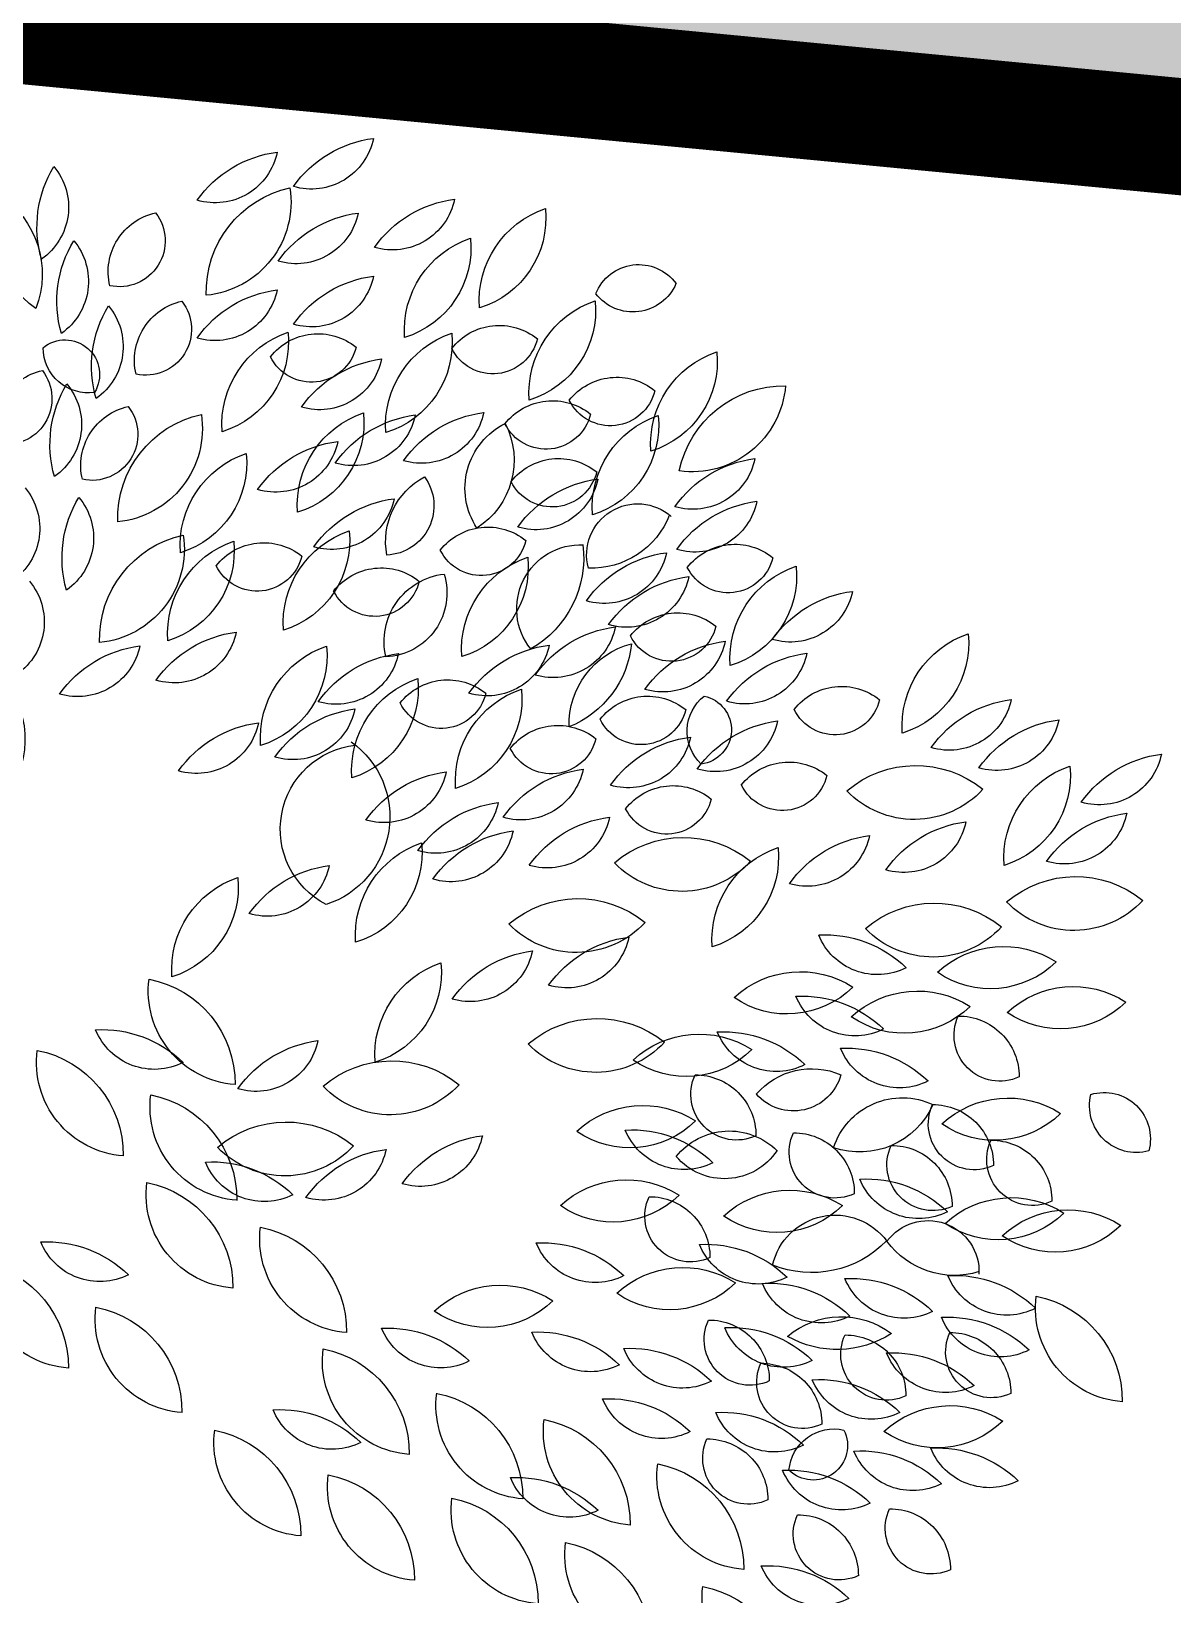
# Model space of a CAD drawing. Header units: metres. Extents: x 1097510 to 2158594, y 877039 to 1751652.
# Drawn here: x 1097627.48 to 1097632.37, y 877197.34 to 877204.03 of the extents above; entities that cross this region are included whole.
import ezdxf

# ---------------------------------------------------------------- set-up
doc = ezdxf.new("R2010")
doc.units = ezdxf.units.M
doc.header["$XCLIPFRAME"] = 0
doc.linetypes.add('DASHED', pattern=[0.75, 0.5, -0.25])
doc.layers.add('DWGAUTOCAD.COM', color=7, linetype='Continuous')
doc.layers.add('Foto Dron', color=7, linetype='Continuous')
picture_1 = doc.add_image_def('image1.tif', size_in_pixel=(3465, 4096))

# ---------------------------------------------------------------- blocks, each defined once
blk = doc.blocks.new('A$C74456AAD')
at = {"color": 64, "linetype": 'Continuous'}
for centre, radius, start, end in [((1.8774, 4.89), 0.1402, 191.6172, 286.455), ((1.7069, 4.6059), 0.258, 35.4496, 82.6225), ((1.9197, 4.5755), 0.258, 35.4496, 82.6225), ((2.0901, 4.8596), 0.1402, 191.6172, 286.455), ((2.1293, 4.7214), 0.207, 171.3398, 264.5004), ((1.8741, 4.5226), 0.2354, 358.2313, 77.6088), ((1.567, 4.6857), 0.2075, 174.195, 252.9383), ((1.2914, 4.5028), 0.2153, 355.8674, 71.2659), ((1.6983, 4.7556), 0.1402, 191.6172, 286.455), ((1.5279, 4.4715), 0.258, 35.4496, 82.6225), ((1.7407, 4.4411), 0.258, 35.4496, 82.6225), ((1.9111, 4.7252), 0.1402, 191.6172, 286.455), ((1.7323, 4.6205), 0.2075, 174.195, 252.9383), ((1.4567, 4.4376), 0.2153, 355.8674, 71.2659), ((1.8774, 4.5858), 0.1402, 191.6172, 286.455), ((1.7069, 4.3017), 0.258, 35.4496, 82.6225), ((1.9197, 4.2713), 0.258, 35.4496, 82.6225), ((2.0901, 4.5554), 0.1402, 191.6172, 286.455), ((1.4571, 4.4822), 0.2075, 174.195, 252.9383), ((1.1816, 4.2993), 0.2153, 355.8674, 71.2659), ((1.4623, 4.3153), 0.1336, 38.2197, 128.9687), ((1.4766, 4.443), 0.1012, 193.6319, 333.5567), ((1.7739, 4.4104), 0.2075, 174.195, 252.9383), ((1.4983, 4.2275), 0.2153, 355.8674, 71.2659), ((1.8627, 4.2969), 0.1336, 38.2197, 128.9687), ((2.1353, 4.4125), 0.2075, 174.195, 252.9383), ((1.8597, 4.2297), 0.2153, 355.8674, 71.2659), ((1.877, 4.4246), 0.1012, 193.6319, 333.5567), ((1.6891, 4.1188), 0.258, 35.4496, 82.6225), ((1.8596, 4.4029), 0.1402, 191.6172, 286.455), ((1.2028, 4.2008), 0.1336, 38.2197, 128.9687), ((1.2171, 4.3285), 0.1012, 193.6319, 333.5567), ((1.3448, 4.149), 0.1336, 38.2197, 128.9687), ((1.3176, 4.2289), 0.2075, 174.195, 252.9383), ((1.042, 4.046), 0.2153, 355.8674, 71.2659), ((1.3591, 4.2767), 0.1012, 193.6319, 333.5567), ((1.4636, 4.0005), 0.258, 35.4496, 82.6225), ((1.634, 4.2846), 0.1402, 191.6172, 286.455), ((1.6147, 3.9952), 0.258, 35.4496, 82.6225), ((1.7851, 4.2793), 0.1402, 191.6172, 286.455), ((1.9687, 4.2345), 0.2075, 174.195, 252.9383), ((1.6931, 4.0517), 0.2153, 355.8674, 71.2659), ((1.607, 4.151), 0.1774, 152.7345, 237.5652), ((1.3785, 4.0892), 0.1596, 326.5839, 63.7158), ((1.9564, 4.2208), 0.1402, 191.6172, 286.455), ((1.786, 3.9367), 0.258, 35.4496, 82.6225), ((1.3312, 4.0214), 0.1336, 38.2197, 128.9687), ((1.2113, 3.8538), 0.258, 35.4496, 82.6225), ((1.3817, 4.1379), 0.1402, 191.6172, 286.455), ((1.3456, 4.1491), 0.1012, 193.6319, 333.5567), ((1.7158, 4.0506), 0.1091, 144.268, 267.1594), ((1.5517, 3.9715), 0.1616, 349.3272, 62.1002), ((1.1567, 3.9422), 0.1127, 345.0016, 131.2437), ((1.6614, 3.8103), 0.258, 35.4496, 82.6225), ((1.8319, 4.0944), 0.1402, 191.6172, 286.455), ((1.2582, 4.0973), 0.1844, 201.2986, 272.2744), ((1.4877, 3.8699), 0.1336, 38.2197, 128.9687), ((1.502, 3.9976), 0.1012, 193.6319, 333.5567), ((2, 3.9743), 0.2075, 174.195, 252.9383), ((1.7244, 3.7914), 0.2153, 355.8674, 71.2659), ((1.0598, 3.6911), 0.258, 35.4496, 82.6225), ((1.2303, 3.9752), 0.1402, 191.6172, 286.455), ((1.5069, 3.9355), 0.231, 172.7466, 240.4384), ((1.2822, 3.823), 0.1417, 321.3727, 92.2744), ((1.6059, 3.9159), 0.2075, 174.195, 252.9383), ((1.3304, 3.733), 0.2153, 355.8674, 71.2659), ((1.9826, 3.8355), 0.1336, 38.2197, 128.9687), ((1.997, 3.9632), 0.1012, 193.6319, 333.5567), ((1.7231, 3.7798), 0.1336, 38.2197, 128.9687), ((1.7185, 3.8578), 0.1406, 162.6096, 267.7948), ((1.5669, 3.7508), 0.1499, 347.0695, 83.335), ((1.7375, 3.9076), 0.1012, 193.6319, 333.5567), ((1.1728, 3.5273), 0.258, 35.4496, 82.6225), ((1.3432, 3.8114), 0.1402, 191.6172, 286.455), ((1.1239, 3.5674), 0.1845, 358.4611, 75.4063), ((1.3899, 3.7674), 0.2205, 185.5679, 248.2995), ((1.3191, 3.487), 0.258, 35.4496, 82.6225), ((1.4896, 3.7711), 0.1402, 191.6172, 286.455), ((2.0503, 3.7197), 0.2075, 174.195, 252.9383), ((1.7747, 3.5369), 0.2153, 355.8674, 71.2659), ((1.652, 3.4684), 0.258, 35.4496, 82.6225), ((1.8225, 3.7525), 0.1402, 191.6172, 286.455), ((1.5762, 3.5326), 0.1336, 38.2197, 128.9687), ((1.8487, 3.6482), 0.2075, 174.195, 252.9383), ((1.5732, 3.4654), 0.2153, 355.8674, 71.2659), ((1.6197, 3.6249), 0.2075, 174.195, 252.9383), ((1.3441, 3.4421), 0.2153, 355.8674, 71.2659), ((1.5905, 3.6603), 0.1012, 193.6319, 333.5567), ((1.9184, 3.6302), 0.1402, 191.6172, 286.455), ((1.7479, 3.3461), 0.258, 35.4496, 82.6225), ((1.333, 3.4322), 0.1336, 38.2197, 128.9687), ((1.3474, 3.5599), 0.1012, 193.6319, 333.5567), ((1.9068, 3.3636), 0.203, 125.3902, 252.2228), ((1.759, 3.3365), 0.187, 297.3232, 83.471), ((1.2438, 3.2131), 0.258, 35.4496, 82.6225), ((1.4143, 3.4972), 0.1402, 191.6172, 286.455), ((1.5466, 3.2071), 0.258, 35.4496, 82.6225), ((1.717, 3.4912), 0.1402, 191.6172, 286.455), ((1.4317, 3.1395), 0.258, 35.4496, 82.6225), ((1.6022, 3.4236), 0.1402, 191.6172, 286.455), ((1.186, 3.1071), 0.258, 35.4496, 82.6225), ((1.3564, 3.3911), 0.1402, 191.6172, 286.455), ((1.3988, 3.0767), 0.258, 35.4496, 82.6225), ((1.5692, 3.3607), 0.1402, 191.6172, 286.455), ((1.8404, 3.2851), 0.2075, 174.195, 252.9383), ((1.5648, 3.1023), 0.2153, 355.8674, 71.2659), ((1.8046, 3.0005), 0.258, 35.4496, 82.6225), ((1.9751, 3.2846), 0.1402, 191.6172, 286.455), ((2.2462, 3.209), 0.2075, 174.195, 252.9383), ((1.9706, 3.0261), 0.2153, 355.8674, 71.2659), ((1.2887, 2.9479), 0.2354, 49.6599, 129.0374), ((1.2924, 3.2713), 0.207, 222.7683, 315.929), ((1.1433, 2.8423), 0.258, 35.4496, 82.6225), ((1.3137, 3.1264), 0.1402, 191.6172, 286.455), ((1.5265, 3.096), 0.1402, 191.6172, 286.455), ((1.356, 2.8119), 0.258, 35.4496, 82.6225), ((1.7976, 3.0204), 0.2075, 174.195, 252.9383), ((1.522, 2.8375), 0.2153, 355.8674, 71.2659), ((2.2812, 2.7745), 0.2354, 101.0885, 180.466), ((2.0306, 2.9791), 0.207, 274.1969, 7.3576), ((1.8296, 2.6138), 0.258, 35.4496, 82.6225), ((2.0001, 2.8979), 0.1402, 191.6172, 286.455), ((2.3397, 2.6361), 0.258, 86.8782, 134.0511), ((2.2239, 2.9465), 0.1402, 243.0457, 337.8836), ((2.2776, 2.8217), 0.207, 274.1969, 7.3576), ((2.5282, 2.6172), 0.2354, 101.0885, 180.466), ((1.6992, 2.5896), 0.2354, 49.6599, 129.0374), ((1.7029, 2.913), 0.207, 222.7683, 315.929), ((2.0268, 2.7236), 0.207, 274.1969, 7.3576), ((2.2774, 2.519), 0.2354, 101.0885, 180.466), ((1.9324, 2.4546), 0.2354, 49.6599, 129.0374), ((1.6793, 2.3736), 0.258, 35.4496, 82.6225), ((1.8497, 2.6577), 0.1402, 191.6172, 286.455), ((1.936, 2.7781), 0.207, 222.7683, 315.929), ((2.0974, 2.3441), 0.258, 86.8782, 134.0511), ((1.9816, 2.6545), 0.1402, 243.0457, 337.8836), ((2.2859, 2.3252), 0.2354, 101.0885, 180.466), ((2.0353, 2.5297), 0.207, 274.1969, 7.3576), ((2.035, 2.227), 0.2354, 101.0885, 180.466), ((1.7845, 2.4316), 0.207, 274.1969, 7.3576), ((2.4608, 2.1675), 0.258, 86.8782, 134.0511), ((2.345, 2.4779), 0.1402, 243.0457, 337.8836), ((2.3985, 2.0504), 0.2354, 101.0885, 180.466), ((2.1479, 2.2549), 0.207, 274.1969, 7.3576), ((1.8966, 1.9581), 0.2354, 101.0885, 180.466), ((1.646, 2.1626), 0.207, 274.1969, 7.3576), ((1.9477, 1.7972), 0.258, 86.8782, 134.0511), ((1.8318, 2.1076), 0.1402, 243.0457, 337.8836), ((2.1362, 1.7783), 0.2354, 101.0885, 180.466), ((1.8856, 1.9828), 0.207, 274.1969, 7.3576), ((1.8853, 1.6801), 0.2354, 101.0885, 180.466), ((1.6347, 1.8846), 0.207, 274.1969, 7.3576)]:
    blk.add_arc(centre, radius, start, end, dxfattribs=at)
at = {"color": 66, "linetype": 'Continuous'}
for centre, radius, start, end in [((2.5538, 4.71), 0.1402, 140.1886, 235.0264), ((2.2254, 4.6661), 0.258, 344.0211, 31.194), ((2.6792, 4.5625), 0.2075, 122.7665, 201.5097), ((2.3644, 4.664), 0.2153, 304.4389, 19.8373), ((2.5098, 4.5461), 0.1402, 140.1886, 235.0264), ((2.1814, 4.5022), 0.258, 344.0211, 31.194), ((2.4332, 4.4021), 0.1402, 140.1886, 235.0264), ((2.1048, 4.3583), 0.258, 344.0211, 31.194), ((2.4213, 4.3406), 0.0762, 50.5291, 211.4743), ((2.3699, 4.3997), 0.0998, 262.184, 359.8194), ((2.5251, 4.2298), 0.1402, 140.1886, 235.0264), ((2.1967, 4.186), 0.258, 344.0211, 31.194), ((2.5514, 4.287), 0.1012, 142.2033, 282.1281), ((2.4426, 4.2186), 0.1336, 346.7912, 77.5402), ((2.3619, 4.2079), 0.1012, 142.2033, 282.1281), ((2.2531, 4.1395), 0.1336, 346.7912, 77.5402), ((2.6174, 4.0003), 0.1402, 140.1886, 235.0264), ((2.4985, 3.9794), 0.1402, 140.1886, 235.0264), ((2.1701, 3.9355), 0.258, 344.0211, 31.194)]:
    blk.add_arc(centre, radius, start, end, dxfattribs=at)
at = {"color": 62, "linetype": 'Continuous'}
for centre, radius, start, end in [((2.3013, 4.6354), 0.1012, 142.2033, 282.1281), ((2.1925, 4.5669), 0.1336, 346.7912, 77.5402), ((1.1545, 4.481), 0.1021, 21.8076, 143.8935), ((1.1672, 4.5821), 0.1036, 203.3183, 322.3827), ((2.2433, 4.4401), 0.1012, 142.2033, 282.1281), ((2.1345, 4.3717), 0.1336, 346.7912, 77.5402), ((1.1884, 4.3695), 0.2075, 174.195, 252.9383), ((0.9128, 4.1866), 0.2153, 355.8674, 71.2659), ((0.8341, 4.0801), 0.2354, 11.6008, 90.9783), ((1.0364, 4.3325), 0.207, 184.7092, 277.8699), ((2.325, 4.2212), 0.207, 171.3398, 264.5004), ((2.0698, 4.0224), 0.2354, 358.2313, 77.6088), ((0.8645, 3.8989), 0.258, 35.4496, 82.6225), ((1.0349, 4.183), 0.1402, 191.6172, 286.455), ((2.2275, 4.1452), 0.2075, 174.195, 252.9383), ((1.952, 3.9623), 0.2153, 355.8674, 71.2659), ((0.8603, 3.8046), 0.258, 35.4496, 82.6225), ((1.0307, 4.0886), 0.1402, 191.6172, 286.455), ((2.2552, 3.9511), 0.2075, 174.195, 252.9383), ((1.9796, 3.7682), 0.2153, 355.8674, 71.2659), ((2.3649, 3.9547), 0.207, 171.3398, 264.5004), ((2.1097, 3.756), 0.2354, 358.2313, 77.6088), ((0.9422, 3.832), 0.1336, 38.2197, 128.9687), ((0.9565, 3.9597), 0.1012, 193.6319, 333.5567), ((1.0132, 3.8961), 0.2075, 174.195, 252.9383), ((0.7376, 3.7132), 0.2153, 355.8674, 71.2659), ((1.0106, 3.6385), 0.258, 35.4496, 82.6225), ((1.1811, 3.9226), 0.1402, 191.6172, 286.455), ((2.6074, 3.7941), 0.1402, 140.1886, 235.0264), ((0.6493, 3.6058), 0.258, 35.4496, 82.6225), ((0.8197, 3.8899), 0.1402, 191.6172, 286.455), ((1.0678, 3.6807), 0.1336, 38.2197, 128.9687), ((1.0821, 3.8084), 0.1012, 193.6319, 333.5567), ((2.1808, 3.7998), 0.1402, 191.6172, 286.455), ((2.0103, 3.5157), 0.258, 35.4496, 82.6225), ((0.9304, 3.4956), 0.258, 35.4496, 82.6225), ((1.1008, 3.7797), 0.1402, 191.6172, 286.455), ((2.2231, 3.4853), 0.258, 35.4496, 82.6225), ((2.3936, 3.7694), 0.1402, 191.6172, 286.455), ((0.75, 3.4692), 0.258, 35.4496, 82.6225), ((0.9204, 3.7533), 0.1402, 191.6172, 286.455), ((2.7173, 3.535), 0.2075, 122.7665, 201.5097), ((0.7063, 3.5183), 0.1336, 38.2197, 128.9687), ((1.0259, 3.556), 0.0762, 101.9577, 262.9028), ((0.9476, 3.5527), 0.0998, 313.6126, 51.2479), ((1.1346, 3.4966), 0.1336, 38.2197, 128.9687), ((0.7207, 3.646), 0.1012, 193.6319, 333.5567), ((1.149, 3.6243), 0.1012, 193.6319, 333.5567), ((0.8148, 3.3196), 0.258, 35.4496, 82.6225), ((0.9852, 3.6037), 0.1402, 191.6172, 286.455), ((1.9607, 3.3157), 0.258, 35.4496, 82.6225), ((2.1312, 3.5998), 0.1402, 191.6172, 286.455), ((1.0068, 3.284), 0.258, 35.4496, 82.6225), ((1.1772, 3.5681), 0.1402, 191.6172, 286.455), ((0.5424, 3.2417), 0.2354, 49.6599, 129.0374), ((0.8228, 3.3512), 0.1336, 38.2197, 128.9687), ((0.8371, 3.4789), 0.1012, 193.6319, 333.5567), ((0.5461, 3.5651), 0.207, 222.7683, 315.929), ((1.0783, 3.2991), 0.1336, 38.2197, 128.9687), ((1.0926, 3.4269), 0.1012, 193.6319, 333.5567), ((0.7819, 3.3507), 0.1402, 191.6172, 286.455), ((0.6114, 3.0666), 0.258, 35.4496, 82.6225), ((1.0556, 3.0828), 0.2354, 49.6599, 129.0374), ((1.053, 3.2751), 0.2075, 174.195, 252.9383), ((0.7774, 3.0922), 0.2153, 355.8674, 71.2659), ((1.0593, 3.4062), 0.207, 222.7683, 315.929), ((0.7428, 2.8453), 0.258, 86.8782, 134.0511), ((0.627, 3.1556), 0.1402, 243.0457, 337.8836), ((0.7978, 2.8066), 0.2153, 47.296, 122.6944), ((0.8267, 3.136), 0.2075, 225.6236, 304.3669), ((0.793, 2.71), 0.258, 86.8782, 134.0511), ((0.6772, 3.0204), 0.1402, 243.0457, 337.8836), ((1.246, 2.6831), 0.2354, 49.6599, 129.0374), ((0.9668, 2.6313), 0.258, 86.8782, 134.0511), ((0.8509, 2.9417), 0.1402, 243.0457, 337.8836), ((1.0208, 2.6687), 0.2153, 47.296, 122.6944), ((1.2497, 3.0066), 0.207, 222.7683, 315.929), ((0.6947, 2.5952), 0.258, 86.8782, 134.0511), ((0.5788, 2.9056), 0.1402, 243.0457, 337.8836), ((1.0496, 2.9982), 0.2075, 225.6236, 304.3669), ((0.7723, 2.646), 0.1616, 40.7558, 113.5288), ((0.8128, 2.8236), 0.1091, 195.6966, 318.588), ((0.9381, 2.7514), 0.1012, 245.0604, 24.9852), ((1.0291, 2.6605), 0.1336, 89.6483, 180.3973), ((0.5723, 2.584), 0.1596, 18.0124, 115.1444), ((0.6664, 2.8011), 0.1774, 204.163, 288.9938), ((1.1453, 2.5113), 0.2153, 47.296, 122.6944), ((0.8119, 2.5326), 0.1336, 89.6483, 180.3973), ((0.7209, 2.6234), 0.1012, 245.0604, 24.9852), ((0.9543, 2.5203), 0.1499, 38.498, 134.7636), ((1.17, 2.4147), 0.258, 86.8782, 134.0511), ((1.0542, 2.7251), 0.1402, 243.0457, 337.8836), ((1.1742, 2.8407), 0.2075, 225.6236, 304.3669), ((1.637, 2.6881), 0.1402, 191.6172, 286.455), ((1.4665, 2.404), 0.258, 35.4496, 82.6225), ((0.505, 2.5956), 0.1012, 245.0604, 24.9852), ((0.5959, 2.5047), 0.1336, 89.6483, 180.3973), ((0.9652, 2.7055), 0.1406, 214.0382, 319.2234), ((0.652, 2.3065), 0.258, 86.8782, 134.0511), ((0.5362, 2.6169), 0.1402, 243.0457, 337.8836), ((1.1814, 2.3472), 0.2153, 47.296, 122.6944), ((0.8208, 2.3242), 0.2153, 47.296, 122.6944), ((1.0398, 2.4823), 0.1012, 245.0604, 24.9852), ((1.1307, 2.3915), 0.1336, 89.6483, 180.3973), ((1.2103, 2.6767), 0.2075, 225.6236, 304.3669), ((0.8496, 2.6537), 0.2075, 225.6236, 304.3669), ((0.7204, 2.3428), 0.1417, 12.8013, 143.703), ((0.7725, 2.5886), 0.231, 224.1752, 291.8669), ((1.0061, 2.1621), 0.258, 86.8782, 134.0511), ((0.8903, 2.4725), 0.1402, 243.0457, 337.8836), ((1.3667, 2.1654), 0.258, 86.8782, 134.0511), ((1.2509, 2.4758), 0.1402, 243.0457, 337.8836), ((1.0568, 2.1536), 0.2153, 47.296, 122.6944), ((2.6493, 2.1486), 0.2354, 101.0885, 180.466), ((2.3988, 2.3531), 0.207, 274.1969, 7.3576), ((0.6848, 2.0866), 0.258, 86.8782, 134.0511), ((0.569, 2.397), 0.1402, 243.0457, 337.8836), ((0.8672, 2.0762), 0.258, 86.8782, 134.0511), ((0.7514, 2.3866), 0.1402, 243.0457, 337.8836), ((1.0857, 2.4831), 0.2075, 225.6236, 304.3669), ((1.4601, 2.1143), 0.2153, 47.296, 122.6944), ((1.4889, 2.4437), 0.2075, 225.6236, 304.3669), ((0.7069, 2.0756), 0.1845, 49.8897, 126.8348), ((0.9086, 2.21), 0.1012, 245.0604, 24.9852), ((0.9996, 2.1192), 0.1336, 89.6483, 180.3973), ((0.607, 2.1772), 0.1012, 245.0604, 24.9852), ((0.6979, 2.0863), 0.1336, 89.6483, 180.3973), ((0.7164, 2.4082), 0.2205, 236.9964, 299.7281), ((0.9504, 1.9784), 0.258, 86.8782, 134.0511), ((0.8346, 2.2887), 0.1402, 243.0457, 337.8836), ((1.3766, 1.9685), 0.258, 86.8782, 134.0511), ((1.2607, 2.2789), 0.1402, 243.0457, 337.8836), ((1.7081, 1.977), 0.258, 86.8782, 134.0511), ((1.5923, 2.2874), 0.1402, 243.0457, 337.8836), ((1.1733, 1.9324), 0.258, 86.8782, 134.0511), ((1.0575, 2.2428), 0.1402, 243.0457, 337.8836), ((0.7926, 2.1147), 0.1012, 245.0604, 24.9852), ((0.8836, 2.0238), 0.1336, 89.6483, 180.3973), ((0.757, 1.8635), 0.258, 86.8782, 134.0511), ((0.6411, 2.1739), 0.1402, 243.0457, 337.8836), ((1.2202, 1.8211), 0.258, 86.8782, 134.0511), ((1.1043, 2.1315), 0.1402, 243.0457, 337.8836), ((1.6458, 1.8599), 0.2354, 101.0885, 180.466), ((1.3952, 2.0645), 0.207, 274.1969, 7.3576), ((0.97, 1.7913), 0.258, 86.8782, 134.0511), ((0.8542, 2.1017), 0.1402, 243.0457, 337.8836), ((0.7693, 1.9758), 0.0762, 153.3863, 314.3314), ((0.7231, 1.9126), 0.0998, 5.0412, 102.6765), ((1.1581, 2.0067), 0.207, 274.1969, 7.3576), ((1.4087, 1.8022), 0.2354, 101.0885, 180.466), ((0.9119, 1.9475), 0.1012, 245.0604, 24.9852), ((1.0028, 1.8567), 0.1336, 89.6483, 180.3973), ((0.6652, 1.706), 0.258, 86.8782, 134.0511), ((0.5493, 2.0164), 0.1402, 243.0457, 337.8836), ((0.9072, 1.9086), 0.207, 274.1969, 7.3576), ((1.1578, 1.704), 0.2354, 101.0885, 180.466), ((0.8225, 1.6634), 0.258, 86.8782, 134.0511), ((0.7067, 1.9738), 0.1402, 243.0457, 337.8836), ((1.4236, 1.6473), 0.258, 86.8782, 134.0511), ((1.3078, 1.9577), 0.1402, 243.0457, 337.8836), ((0.5087, 1.7933), 0.1012, 245.0604, 24.9852), ((0.5996, 1.7025), 0.1336, 89.6483, 180.3973), ((1.6121, 1.6284), 0.2354, 101.0885, 180.466), ((1.3616, 1.833), 0.207, 274.1969, 7.3576), ((0.7119, 1.7802), 0.1012, 245.0604, 24.9852), ((0.8029, 1.6893), 0.1336, 89.6483, 180.3973), ((1.3613, 1.5303), 0.2354, 101.0885, 180.466), ((1.1107, 1.7348), 0.207, 274.1969, 7.3576), ((0.8697, 1.4525), 0.258, 86.8782, 134.0511), ((0.7538, 1.7629), 0.1402, 243.0457, 337.8836), ((1.0582, 1.4336), 0.2354, 101.0885, 180.466), ((0.8076, 1.6382), 0.207, 274.1969, 7.3576)]:
    blk.add_arc(centre, radius, start, end, dxfattribs=at)
at = {"color": 60, "linetype": 'Continuous'}
for centre, radius, start, end in [((0.633, 3.7471), 0.2075, 174.195, 252.9383), ((0.3575, 3.5642), 0.2153, 355.8674, 71.2659), ((0.4691, 3.6511), 0.1402, 191.6172, 286.455), ((0.2986, 3.367), 0.258, 35.4496, 82.6225), ((0.193, 3.3223), 0.258, 35.4496, 82.6225), ((0.3635, 3.6064), 0.1402, 191.6172, 286.455), ((0.1373, 3.5305), 0.1402, 191.6172, 286.455), ((-0.0331, 3.2464), 0.258, 35.4496, 82.6225), ((0.4085, 3.4549), 0.2075, 174.195, 252.9383), ((0.1329, 3.272), 0.2153, 355.8674, 71.2659), ((0.0435, 3.1159), 0.258, 35.4496, 82.6225), ((0.2139, 3.4), 0.1402, 191.6172, 286.455), ((0.3987, 3.097), 0.258, 35.4496, 82.6225), ((0.5691, 3.3811), 0.1402, 191.6172, 286.455), ((0.1895, 2.9965), 0.2354, 49.6599, 129.0374), ((0.1932, 3.3199), 0.207, 222.7683, 315.929), ((0.5014, 2.9378), 0.2354, 49.6599, 129.0374), ((0.5051, 3.2613), 0.207, 222.7683, 315.929), ((0.3487, 2.8623), 0.2153, 47.296, 122.6944), ((0.3775, 3.1918), 0.2075, 225.6236, 304.3669), ((0.1946, 2.7737), 0.2153, 47.296, 122.6944), ((0.5388, 2.7639), 0.2153, 47.296, 122.6944), ((0.2235, 3.1032), 0.2075, 225.6236, 304.3669), ((0.5677, 3.0934), 0.2075, 225.6236, 304.3669), ((0.3568, 2.8813), 0.1012, 245.0604, 24.9852), ((0.4478, 2.7904), 0.1336, 89.6483, 180.3973), ((0.1264, 2.6531), 0.1021, 73.2361, 195.322), ((0.0552, 2.7261), 0.1036, 254.7469, 13.8113), ((0.3389, 2.5277), 0.2153, 47.296, 122.6944), ((0.4136, 2.6858), 0.1012, 245.0604, 24.9852), ((0.5045, 2.5949), 0.1336, 89.6483, 180.3973), ((0.3677, 2.8571), 0.2075, 225.6236, 304.3669), ((0.2846, 2.607), 0.1012, 245.0604, 24.9852), ((0.3755, 2.5162), 0.1336, 89.6483, 180.3973), ((0.3318, 2.3077), 0.2153, 47.296, 122.6944), ((0.2058, 2.2806), 0.2153, 47.296, 122.6944), ((0.3606, 2.6372), 0.2075, 225.6236, 304.3669), ((0.2347, 2.6101), 0.2075, 225.6236, 304.3669), ((0.5155, 2.3597), 0.1127, 36.4302, 182.6723), ((0.4575, 2.5358), 0.1844, 252.7272, 323.703), ((0.4575, 2.0934), 0.258, 86.8782, 134.0511), ((0.3417, 2.4038), 0.1402, 243.0457, 337.8836), ((0.0711, 2.2788), 0.207, 274.1969, 7.3576), ((0.3217, 2.0743), 0.2354, 101.0885, 180.466), ((0.4717, 2.0013), 0.258, 86.8782, 134.0511), ((0.3559, 2.3117), 0.1402, 243.0457, 337.8836), ((0.3753, 2.1825), 0.1012, 245.0604, 24.9852), ((0.4662, 2.0916), 0.1336, 89.6483, 180.3973), ((0.593, 1.9226), 0.258, 86.8782, 134.0511), ((0.4772, 2.233), 0.1402, 243.0457, 337.8836), ((0.4667, 1.8485), 0.2153, 47.296, 122.6944), ((0.4956, 2.178), 0.2075, 225.6236, 304.3669), ((0.4956, 1.7125), 0.258, 86.8782, 134.0511), ((0.3797, 2.0229), 0.1402, 243.0457, 337.8836)]:
    blk.add_arc(centre, radius, start, end, dxfattribs=at)

msp = doc.modelspace()

# ---------------------------------------------------------------- hatches: boundary and pattern name
at = {"transparency": 33554602}
h = msp.add_hatch(dxfattribs=at)
h.set_pattern_fill('AR-CONC', color=9, scale=0.01)
h.paths.add_polyline_path([(1097752.5974, 877208.2382), (1097757.845, 877212.044), (1097762.109, 877214.901), (1097765.432, 877216.837), (1097757.759, 877219.046), (1097752.07, 877217.484), (1097742.692, 877214.472), (1097730.221, 877208.152), (1097717.752, 877207.699), (1097699.58, 877208.171), (1097684.374, 877204.599), (1097671.585, 877204.296), (1097656.247, 877206.197), (1097634.311, 877207.796), (1097624.402, 877208.4889), (1097612.512, 877219.361), (1097613.526, 877222.017), (1097614.217, 877223.918), (1097605.154, 877225.956), (1097599.413, 877226.657), (1097600.381, 877223.138), (1097605.528, 877219.999), (1097610.754, 877215.512), (1097615.313, 877211.011), (1097623.572, 877204.428), (1097634.053, 877203.423), (1097648.747, 877202.896), (1097665.209, 877201.516), (1097687.817, 877201.494), (1097702.372, 877204.916), (1097709.087, 877204.78), (1097724.138, 877203.189), (1097735.028, 877205.815), (1097743.406, 877209.884), (1097746.929, 877210.428), (1097748.356, 877212.762)])

# ---------------------------------------------------------------- linework, layer by layer
at = {"color": 7, "true_color": 0xf0f0f0, "elevation": 1524.878, "flags": 128}
msp.add_lwpolyline([(1097668.786, 877179.396), (1097651.0362, 877183.9366), (1097624.3708, 877189.1517), (1097601.7167, 877201.2831), (1097585.8113, 877208.2088), (1097545.5431, 877219.548), (1097517.3514, 877236.1726), (1097527.2435, 877232.3406), (1097539.6364, 877228.0639), (1097550.8623, 877225.2313), (1097562.7318, 877222.5513), (1097577.5697, 877222.2183), (1097589.4074, 877223.2737), (1097597.0769, 877223.0515), (1097600.381, 877223.138), (1097605.528, 877219.999), (1097610.754, 877215.512), (1097615.313, 877211.011), (1097623.572, 877204.428), (1097634.053, 877203.423), (1097648.747, 877202.896), (1097665.209, 877201.516)], dxfattribs=at)
at = {"color": 7, "linetype": 'DASHED', "true_color": 0xf0f0f0, "const_width": 0.5, "elevation": 1540, "flags": 128}
msp.add_lwpolyline([(1097752.5974, 877208.2382), (1097757.845, 877212.044), (1097762.109, 877214.901), (1097765.432, 877216.837), (1097757.759, 877219.046), (1097752.07, 877217.484), (1097742.692, 877214.472), (1097730.221, 877208.152), (1097717.752, 877207.699), (1097699.58, 877208.171), (1097684.374, 877204.599), (1097671.585, 877204.296), (1097656.247, 877206.197), (1097634.311, 877207.796), (1097624.402, 877208.4889), (1097612.512, 877219.361), (1097613.526, 877222.017), (1097614.217, 877223.918), (1097605.154, 877225.956), (1097599.413, 877226.657), (1097600.381, 877223.138), (1097605.528, 877219.999), (1097610.754, 877215.512), (1097615.313, 877211.011), (1097623.572, 877204.428), (1097634.053, 877203.423), (1097648.747, 877202.896), (1097665.209, 877201.516), (1097687.817, 877201.494), (1097702.372, 877204.916), (1097709.087, 877204.78), (1097724.138, 877203.189), (1097735.028, 877205.815), (1097743.406, 877209.884), (1097746.929, 877210.428), (1097748.356, 877212.762), (1097752.5974, 877208.2382)], dxfattribs=at)

# ---------------------------------------------------------------- block references
at = {"layer": 'DWGAUTOCAD.COM', "xscale": -1.938528692919776, "yscale": 1.938528692919776, "zscale": 1.938528692919776}
msp.add_blockref('A$C74456AAD', (1097632.3213, 877194.1493), dxfattribs=at)

# ---------------------------------------------------------------- pictures from other files: only their frames are drawn
at = {"layer": 'Foto Dron'}
image = msp.add_image(picture_1, insert=(1097491.044, 876888.8641, 3067.918), size_in_units=(372.6207, 440.4775), dxfattribs=at)
image.set_boundary_path([(174.5356, 772.8781), (2798.8163, 2703.6247)])
image.dxf.flags = 15

doc.saveas('drawing.dxf')
